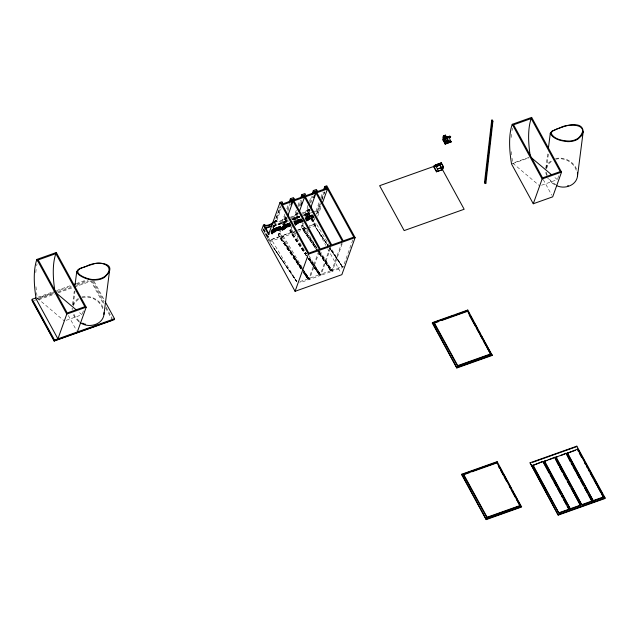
<?xml version="1.0" encoding="UTF-8"?>
<svg xmlns="http://www.w3.org/2000/svg" width="637" height="637" viewBox="0 0 637 637"><rect width="100%" height="100%" fill="white"/><g stroke="black" fill="none" stroke-linecap="round" stroke-linejoin="round"><path stroke-width="0.48" stroke-dasharray="3.19 2.39" d="M72.053 309.335L72.069 308.435M72.761 309.407L72.777 308.547M72.522 304.621L74.266 290.974M73.231 304.749L74.991 291.005M545.829 168.192L547.955 151.622M546.538 168.335L548.68 151.646M296.834 281.873L269.953 242.355L296.866 281.713L271.37 239.48L281.729 235.794L302.655 270.43M302.225 267.516L282.836 235.403L293.203 231.717L306.453 253.741M316.9 247.984L304.669 227.64L297.758 230.092M329.918 246.423L316.151 223.555L309.232 226.016M545.845 168.287L547.971 163.494L552.008 159.975M546.546 168.479L548.576 163.892L552.438 160.532M73.183 306.031L75.015 302.272L78.877 298.912M82.308 313.834L83.59 310.267M268.83 235.825L267.93 237.752L268.551 236.024M286.618 217.591L283.815 224.949L273.225 228.715L272.668 227.704L273.647 224.972M273.974 224.057L280.495 205.855M272.668 227.704L273.775 227.305L273.209 226.286L280.057 207.168M273.225 228.715L281.044 206.866M270.9 231.868L272.039 234.09L281.172 208.594M281.729 235.794L281.068 237.649L270.709 241.327L271.37 239.48M285.87 216.652L283.258 223.937L282.159 224.328L281.594 223.3L285.185 213.291M286.809 208.737L288.442 204.182M301.07 268.989L278.345 234.838L281.021 227.051L277.167 227.345L271.553 230.068L273.114 232.927L272.039 234.09M282.159 224.328L285.416 215.226M287.375 209.764L289.652 203.386M301.102 268.981L280.543 238.588L278.473 234.798L278.815 233.532M289.843 222.942L285.79 224.383L282.462 226.461L279.452 234.448L279.922 233.142L278.918 233.46L285.209 243.836L301.882 268.225M287.82 211.189L290.432 203.904M291.754 222.13L284.691 224.638L284.142 223.627L286.419 217.249M287.199 217.766L282.637 230.315L280.821 226.907M281.952 227.146L283.513 230.005L287.422 219.08M293.203 231.717L292.534 233.572L282.167 237.259L282.836 235.403M296.324 210.122L293.068 219.224L293.625 220.251L294.732 219.861L297.336 212.575M297.957 205.568L299.581 201.021M306.397 255.891L289.819 230.761L291.308 226.812M293.625 220.251L296.882 211.15M298.514 206.595L300.799 200.225M306.461 255.867L292.009 234.512L289.939 230.721L290.408 229.416L291.396 229.065L293.641 233.174L295.369 232.561M292.431 225.832L290.822 230.411L291.396 229.065M299.621 206.205L300.274 204.381M300.6 203.474L302.225 198.919M300.576 218.993L296.165 220.561L295.608 219.542L297.893 213.172M292.638 221.819L295.281 220.872L298.1 213.514M294.756 224.423L298.665 213.499M295.305 225.02L298.896 215.003M293.641 233.174L294.302 231.327M308.117 205.13L304.534 215.147L305.099 216.174L306.198 215.784L308.81 208.498M309.423 201.491L311.382 196.029M330.746 247.721L320.865 275.327L309.12 258.033L320.865 275.327L331.455 271.561L303.363 230.475L301.285 226.684L303.308 221.262M305.099 216.174L308.356 207.073M309.662 203.426L312.265 196.148M316.318 249.401L303.483 230.435L301.412 226.645L301.874 225.331L302.742 224.988L302.392 226.294L304.47 230.084L316.74 248.135L304.367 230.124L301.874 225.331M303.355 223.276L302.392 226.294M310.76 203.036L313.046 196.666M312.05 214.916L307.631 216.484L307.082 215.465L309.359 209.095M304.988 217.424L306.755 216.795L309.359 209.517M327.657 245.038L314.949 226.358L308.181 213.968L308.491 213.1L302.862 215.099M308.491 213.1L313.42 221.58L308.611 212.79L309.853 209.334L308.157 214.167L303.491 215.824M306.548 219.431L309.916 210.114M306.779 220.935L310.689 210.011M304.669 227.64L304.008 229.495L298.825 231.335M306.843 228.484L305.115 229.097L305.776 227.25L308.81 232.457M320.602 203.506L317.672 211.699L316.565 212.097L316.008 211.07L319.264 201.969M320.897 197.414L322.848 191.952M313.173 221.668L314.407 218.228M316.565 212.097L320.148 202.08M321.454 198.441L323.739 192.063M313.42 221.58L314.654 218.125L313.173 215.497M316.605 214.231L320.22 204.135M321.86 199.548L324.488 192.207M321.908 199.867L324.838 191.673M316.462 213.347L318.221 212.718L320.833 205.433M317.696 216.262L321.279 206.253M307.703 228.181L315.482 225.41L316.151 223.555M318.723 251.193L308.507 279.715L299.685 282.852M319.28 251.798L309.391 279.404L302.249 268.894M329.862 248.032L319.981 275.638L309.391 279.404L304.271 270.876M341.997 242.116L331.455 271.561L318.986 253.343M342.22 243.645L332.331 271.243L318.349 250.683M352.802 239.878L342.921 267.484L332.331 271.243L320.562 251.79M557.662 178.734L558.944 175.167M72.761 304.964L74.967 301.182L78.455 298.355M283.513 230.005L286.379 227.727L291.412 225.801L290.233 223.651M304.972 218.825L307.759 216.715L312.074 214.964L313.635 217.822L314.574 217.591M286.491 217.647L286.069 217.989A6.028 2.269 -28.7 0 1 280.67 221.397A6.028 2.269 -28.7 0 1 276.49 221.397L274.738 221.907M297.774 212.917L297.224 213.315A6.028 2.269 -28.7 0 1 290.544 217.098M297.925 213.586L297.551 213.913A6.028 2.269 -28.7 0 1 290.568 217.75M313.635 217.822C310.251 217.647 306.238 224.2 305.195 218.523M308.977 209.024L308.491 209.454A6.028 2.269 -28.7 0 1 301.723 213.077M309.63 209.43L308.818 210.051A6.028 2.269 -28.7 0 1 302.655 213.538M295.385 225.355C297.272 222.377 305.258 223.173 301.086 218.913C298.626 219.964 291.929 221.071 294.995 224.638M309.025 209.836L308.642 209.302M273.114 232.927L279.229 230.061L281.825 229.646L282.637 230.315L281.092 227.393L282.669 230.419L280.63 226.844M274.73 221.119L276.163 220.8A6.028 2.269 -28.7 0 0 280.344 220.8A6.028 2.269 -28.7 0 0 285.742 217.4L286.164 217.886M275.096 221.692L274.81 221.079M37.83 297.256L55.642 290.918M56.574 290.591L71.575 285.257M76.265 283.592L85.637 280.256M53.412 292.574L37.408 298.283L64.345 321M54.352 292.24L71.225 286.244M76.846 284.245L88.097 280.248M37.121 298.777L53.763 292.861M34.247 300.465L53.914 293.474M57.656 292.136L72.642 286.809M76.384 285.48L88.559 281.156M38.578 299.788L54.495 294.127M58.238 292.797L73.223 287.47M74.155 287.136L91.011 281.14L103.807 304.55M274.109 225.132L288.187 220.052M289.118 219.725L299.334 216.094M300.258 215.76L308.611 212.79M272.867 225.769L287.868 220.434M291.611 219.104L299.111 216.437M272.859 226.087L287.82 220.768M292.494 219.104L299.979 216.445M303.722 215.115L308.396 213.451L325.833 245.356M273.209 226.286L281.594 223.3M288.41 220.88L284.683 222.209L285.241 223.229L284.142 223.627M299.876 216.803L296.149 218.125L296.715 219.152L295.608 219.542M313.213 212.065L307.623 214.048L308.181 215.075L307.082 215.465M314.145 211.731L316.008 211.07M273.496 226.294L288.489 220.967M292.24 219.63L299.74 216.962M303.491 215.632L308.181 213.968M272.708 226.772L288.569 221.135M292.295 219.805L299.764 217.153M290.408 229.416L292.893 234.201L306.317 253.94L292.893 234.201L290.926 230.371M271.338 239.639L281.689 235.961M282.796 235.563L293.163 231.884M297.726 230.26L304.637 227.799M309.2 226.183L316.111 223.722M280.423 238.636L301.237 269.021M291.889 234.559L307.679 257.539M303.483 230.435L317.035 250.58M304.47 230.084L317.791 249.863M314.949 226.358L342.921 267.484L329.839 248.247M66.2 320.339L81.99 314.726L78.247 311.573M528.543 157.57L512.753 163.183L539.698 185.9M512.474 163.677L529.108 157.761M541.554 185.24L557.343 179.626L553.601 176.473M299.995 281.602L307.767 278.839L308.507 279.715L303.475 272.31M309.136 257.969L320.339 274.372L330.707 270.685L318.946 251.344M276.108 221.334L275.781 220.736M555.496 158.589C564.589 156.256 575.147 162.204 577.289 171.464M555.767 159.21C564.454 156.981 574.542 162.658 576.589 171.512M81.934 296.969C90.733 294.724 100.869 300.17 103.497 308.937M82.213 297.59C91.179 295.265 101.665 301.452 103.194 310.76M556.197 184.794L552.04 182.19L548.823 178.639M555.018 184.913L552.446 183.305M78.884 321.677L79.681 322.242M552.359 183.233L547.701 178.089M79.251 321.175L75.262 317.019L73.295 312.878M78.797 321.613L75.246 318.102L72.905 313.866M280.965 226.995L282.645 230.029M283.736 262.42L273.934 248.207L296.85 281.705M285.209 243.836L297.041 261.146M297.296 261.616L302.806 269.634M303.363 270.43L308.873 278.449L319.233 274.762L319.981 275.638L308.236 258.367M285.925 265.844L296.866 281.729M318.906 251.504L331.813 270.287L342.188 266.6L330.428 247.267M318.93 251.44L331.813 270.287L318.978 251.416M302.416 269.005L308.873 278.449L302.304 268.798M306.962 256.711L319.233 274.762L309.009 257.945M301.763 267.994L281.427 238.278L301.699 268.089M328.899 246.949L318.938 232.21L328.517 246.503M329.456 247.769L342.188 266.6L330.929 249.847M294.525 259.155L301.15 268.997M303.355 272.278L307.767 278.839L303.164 271.274M319.36 253.781L330.707 270.685M294.27 231.486L297.845 237.37M309.096 255.867L320.339 274.372M276.45 221.334L276.132 220.744M543.242 179.57L551.738 195.121M317.672 211.699L318.221 212.718M312.552 214.836L313.73 216.986M312.321 214.9L313.882 217.758M311.827 215.035L313.388 217.894M311.581 215.115L313.141 217.973M311.326 215.195L312.886 218.053M311.063 215.282L312.632 218.141M310.808 215.37L312.369 218.228M310.545 215.465L312.106 218.324M310.283 215.561L311.843 218.419M308.627 212.862L315.482 225.41M327.713 248.804L340.906 272.947M309.502 215.879L311.063 218.738M308.985 216.11L310.545 218.969M308.738 216.222L310.299 219.08M308.483 216.341L310.044 219.2M308.236 216.469L309.797 219.327M307.997 216.588L309.558 219.447M307.759 216.715L309.319 219.574M307.528 216.835L309.088 219.693M307.305 216.962L308.865 219.821M307.09 217.09L308.65 219.948M306.198 215.784L306.755 216.795M306.875 217.217L308.443 220.076M306.676 217.344L308.236 220.203M306.485 217.464L308.045 220.322M306.301 217.591L307.862 220.45M306.126 217.719L307.687 220.577M305.959 217.838L307.52 220.697M305.808 217.958L307.368 220.816M305.664 218.077L307.225 220.935M305.529 218.196L307.09 221.055M305.402 218.308L306.97 221.166M305.298 218.419L306.859 221.278M301.54 218.81L303.101 221.668M301.317 218.865L302.487 221.007M300.847 218.977L302.408 221.835M300.608 219.04L302.169 221.899M297.32 213.204L297.646 213.801M300.361 219.112L301.922 221.971M300.107 219.192L301.667 222.05M299.852 219.271L301.412 222.13M302.742 224.988L305.115 229.097M299.597 219.359L301.158 222.217M299.334 219.447L300.903 222.305M299.079 219.542L300.64 222.401M298.817 219.646L300.377 222.504M298.554 219.741L300.115 222.6M298.291 219.853L299.852 222.711M298.036 219.956L299.597 222.815M297.774 220.068L299.334 222.926M297.519 220.187L299.079 223.046M297.264 220.298L298.825 223.157M297.009 220.426L298.578 223.284M296.77 220.545L298.331 223.404M296.524 220.665L298.084 223.523M296.293 220.792L297.853 223.651M296.062 220.92L297.622 223.778M295.839 221.039L297.399 223.898M295.616 221.166L297.184 224.025M294.732 219.861L295.281 220.872M295.409 221.294L296.969 224.152M295.21 221.421L296.77 224.28M295.019 221.549L296.579 224.407M294.827 221.668L296.396 224.527M294.652 221.795L296.221 224.654M294.493 221.915L296.054 224.773M294.334 222.034L295.894 224.893M294.19 222.154L295.751 225.012M294.055 222.273L295.624 225.132M293.936 222.385L295.496 225.243M289.612 222.998L291.181 225.856M289.381 223.054L290.942 225.912M289.134 223.125L290.695 225.984M288.887 223.197L290.448 226.055M288.641 223.268L290.201 226.127M288.386 223.348L289.946 226.207M288.123 223.436L289.692 226.294M287.868 223.523L289.429 226.382M287.606 223.619L289.166 226.477M287.343 223.722L288.911 226.581M287.08 223.818L288.649 226.676M286.825 223.929L288.386 226.788M286.562 224.033L288.123 226.891M286.3 224.152L287.868 227.011M286.045 224.264L287.606 227.122M285.79 224.383L287.359 227.242M285.543 224.503L287.104 227.361M285.296 224.622L286.857 227.481M285.058 224.742L286.618 227.6M284.819 224.869L286.379 227.727M284.588 224.996L286.148 227.855M284.365 225.116L285.925 227.974M284.15 225.243L285.71 228.102M283.258 223.937L283.815 224.949M283.943 225.371L285.503 228.229M283.736 225.498L285.296 228.357M283.545 225.625L285.105 228.484M283.361 225.745L284.922 228.603M283.186 225.872L284.747 228.731M283.019 225.992L284.58 228.85M282.868 226.111L284.428 228.97M282.724 226.231L284.285 229.089M282.589 226.35L284.15 229.209M282.462 226.461L284.03 229.32M282.358 226.573L283.919 229.431M282.255 226.684L283.815 229.543M282.167 226.788L283.728 229.646M282.095 226.883L283.656 229.742M282.032 226.979L283.545 229.933M280.519 226.82L282.08 229.678M280.399 226.804L281.96 229.662M280.264 226.788L281.825 229.646M280.113 226.788L281.673 229.646M279.954 226.788L281.522 229.646M279.786 226.796L281.355 229.654M279.611 226.812L281.18 229.67M279.428 226.828L280.989 229.686M279.229 226.852L280.798 229.71M279.03 226.883L280.591 229.742M278.823 226.923L280.384 229.782M278.6 226.971L280.161 229.83M278.377 227.019L279.938 229.877M278.146 227.075L279.707 229.933M277.907 227.13L279.468 229.989M277.668 227.202L279.229 230.061M277.421 227.274L278.982 230.132M277.167 227.345L278.727 230.204M276.912 227.425L278.473 230.283M279.922 233.142L282.167 237.259M276.657 227.513L278.218 230.371M276.394 227.6L277.963 230.459M276.139 227.696L277.7 230.554M275.877 227.799L277.437 230.658M275.614 227.903L277.175 230.761M275.351 228.006L276.912 230.865M275.096 228.118L276.657 230.976M274.834 228.229L276.394 231.088M274.579 228.341L276.139 231.199M274.324 228.46L275.885 231.319M274.069 228.579L275.638 231.438M273.83 228.699L275.391 231.557M273.584 228.818L275.144 231.677M273.353 228.946L274.913 231.804M273.122 229.073L274.682 231.932M272.899 229.193L274.459 232.051M272.676 229.32L274.244 232.179M272.469 229.447L274.029 232.306M272.27 229.575L273.83 232.433M272.071 229.702L273.639 232.561M271.888 229.822L273.456 232.68M271.712 229.949L273.281 232.808M271.394 230.196L272.954 233.054M271.641 231.024L272.811 233.166M271.505 231.143L272.676 233.285M271.386 231.255L272.556 233.397M271.274 231.366L272.445 233.508M271.179 231.47L272.262 233.723M271.012 231.677L272.182 233.819M270.948 231.772L272.126 233.922M263.853 228.779L270.709 241.327M263.487 229.097L268.177 237.665M263.121 228.97L267.93 237.752M263.384 230.084L269.618 241.503M264.984 233.269L269.499 241.527M94.101 281.395L104.54 300.505M92.795 280.646L104.181 301.492M91.839 281.021L104.157 303.562M106.053 307.034L112.216 318.301M105.702 308.021L112.335 320.156M68.358 315.53L76.384 330.221M547.143 175.35L546.363 171.894M546.466 175.486L545.654 171.863M36.97 295.457A76.989 27.845 70.4 0 1 36.596 292.67M36.277 289.931A76.989 27.845 70.4 0 1 35.831 284.628M35.823 272.588A76.989 27.845 70.4 0 1 36.253 268.344M36.683 265.717A76.989 27.845 70.4 0 1 37.073 263.853M512.459 161.288A76.989 27.845 70.4 0 1 511.941 157.562M511.63 154.831A76.989 27.845 70.4 0 1 511.185 149.528M511.177 137.488A76.989 27.845 70.4 0 1 511.607 133.237M512.037 130.609A76.989 27.845 70.4 0 1 512.57 128.156M307.767 278.839L303.3 272.278L307.767 278.839M319.233 274.762L307.01 256.687L319.233 274.762"/><path stroke-width="0.96" d="M104.054 312.568C104.428 324.297 89.076 328.851 80.557 322.792M91.099 264.769L85.86 266.425A10.311 0.78 -17.9 0 0 83.192 267.373C66.766 271.72 87.715 280.806 94.109 280.001A15.973 11.976 6.5 0 0 97.127 279.882A15.917 12.222 8.2 0 0 104.277 277.533C120.942 262.532 95.996 260.286 86.21 266.401A10.12 0.987 -17.4 0 0 83.67 267.309C67.18 272.118 89.928 281.124 96.02 279.428A15.232 11.426 6.5 0 0 105.177 276.132C116.555 266.139 100.192 260.079 91.792 264.705M550.32 133.42L551.69 131.31L556.754 128.993A10.311 0.78 -17.9 0 1 559.413 128.045L561.953 127.201M484.518 182.341L485.147 183.623L492.242 121.452L491.692 120.178L484.518 182.341L485.179 182.11M485.49 183.161L485.92 183.177L492.903 121.213L492.393 119.963L491.509 120.313M450.67 136.764L450.526 137.202M556.897 185.765C564.812 189.412 576.485 185.447 577.52 175.979L583.189 131.763C582.815 121.436 568.682 124.852 562.36 127.074M577.52 175.979L577.456 172.372M74.768 287.072L76.766 271.481M103.958 314.36L109.628 270.144M548.457 147.72L550.328 133.101M583.189 131.763L581.549 135.753L577.839 139.153A15.917 12.222 8.2 0 1 570.696 141.502A15.973 11.976 6.5 0 1 567.678 141.621M440.302 164.919L440.175 165.684M35.951 297.917L32.2 299.255L31.85 300.242L54.153 341.05L114.15 319.726L114.509 318.739L105.487 302.241M54.153 341.05L54.511 340.062L32.2 299.255M36.89 259.41L66.781 314.105L57.919 338.852L36.198 299.103L35.911 297.32A77.993 28.203 70.4 0 1 36.89 259.41L56.303 252.515L86.194 307.201L77.332 331.949M273.584 222.138A6.028 2.269 -28.7 0 1 264.777 224.996L263.399 225.14L261.632 230.076L295.09 291.3L341.854 274.674L355.12 237.617L326.789 185.781L324.806 186.49L323.827 189.221M263.997 224.925L269.164 234.297L268.527 234.52L280.033 202.407L282.016 201.706L282.573 202.725L281.92 204.549M289.094 202.367L290.4 198.72L293.482 197.621L294.047 198.648L293.394 200.472M290.305 201.571L290.958 199.747L290.4 198.72M291.412 201.173L292.065 199.357L290.958 199.747M291.316 204.015L292.614 200.368L292.065 199.357M287.844 215.752L293.06 201.188L282.47 204.955L308.794 253.112L319.384 249.354L293.06 201.188M300.887 197.374L301.866 194.643L304.956 193.544L305.513 194.572L304.406 194.962L304.964 195.981L315.554 192.215L314.997 191.204L313.898 191.594L313.245 193.409M301.779 197.494L302.424 195.67L301.866 194.643M302.878 197.096L303.531 195.28L302.424 195.67M300.823 205.401L301.803 202.67M299.318 211.675L304.534 197.112L293.944 200.878L320.268 249.035L330.858 245.269L304.534 197.112M312.034 194.205L313.332 190.567L316.422 189.468L316.979 190.495L316.334 192.318M314.352 193.019L314.997 191.204M313.603 197.677L314.574 194.946M310.784 207.598L316 193.035L305.41 196.801L331.734 244.958L342.324 241.192L316 193.035M324.711 189.332L325.364 187.517L324.806 186.49M325.818 188.942L326.47 187.119L325.364 187.517M322.258 203.522L327.474 188.958L316.884 192.716L343.208 240.882L353.798 237.115L327.474 188.958M295.09 291.3L308.356 254.243L280.033 202.407M447.222 138.34L442.898 139.965L445.534 139.137M434.49 167.181L433.821 165.954L433.622 166.496L436.52 171.799L442.524 169.665L443.495 166.95L441.266 162.873L435.262 164.999L434.49 167.611M434.442 167.722L435.397 165.055L441.218 162.984L443.36 166.902L442.404 169.569L436.584 171.64L433.773 166.496L434.084 166.114M439.156 164.879L439.562 163.964L440.756 163.534L440.486 164.688L436.297 165.986L436.648 164.999L439.434 164.091M436.385 166.146C437.165 165.652 435.055 165.333 439.108 164.8L439.395 164.012M442.938 139.869L445.128 144.05L450.948 141.955L450.128 140.299M446.433 141.239L445.51 143.827L443.304 139.67A7.795 2.819 70.4 0 1 443.408 135.88L445.343 135.195L448.337 140.666L447.445 143.134M436.52 171.799L437.539 168.972L443.36 166.902M439.562 164.012L439.108 164.8M447.915 141.414L448.201 140.61L445.303 135.307L443.535 135.936A7.676 2.771 70.4 0 0 443.448 139.742L446.147 142.043L447.915 141.414L445.223 139.145A7.676 2.771 70.4 0 1 445.303 135.307M440.486 164.688L440.756 163.534M441.266 162.873L440.135 165.604M449.826 139.368L451.131 141.916L450.24 140.283M432.308 323.086L432.483 322.593L467.773 310.044L492.138 355.438L456.84 367.979L432.308 323.086L452.74 315.825M434.076 323.198L434.259 322.704L467.431 310.912L490.721 354.339L457.541 366.132L434.076 323.198L438.686 321.558M467.431 310.912L467.255 311.405L442.373 320.252M467.598 310.538L467.773 310.044M456.84 367.979L432.483 322.593M457.366 366.625L457.724 365.638L434.259 322.704M533.273 203.752L542.135 178.997L512.244 124.311L531.656 117.407L561.547 172.101L552.685 196.849L533.273 203.752L511.551 164.004L511.264 162.22A77.993 28.203 70.4 0 1 512.244 124.311M461.674 474.7L461.849 474.199L497.139 461.658L521.504 507.044L486.214 519.593L461.674 474.7L483.961 466.77M463.449 474.804L463.625 474.31L496.796 462.518L520.087 505.945L486.915 517.738L463.449 474.804L469.899 472.511M496.796 462.518L496.621 463.011L471.738 471.858M496.964 462.151L497.139 461.658M486.214 519.593L461.849 474.199M486.732 518.231L487.09 517.244L463.625 474.31M530.056 462.796L558.211 515.126L604.975 498.5L605.15 498.007L576.819 446.171L530.056 462.796L558.211 515.126M532.835 465.464L543.162 461.363L569.08 509.608L558.936 513.215L532.835 465.464L543.162 461.363M544.301 461.387L554.628 457.286L580.546 505.531L570.402 509.138L544.301 461.387L547.072 460.408M554.628 457.286L558.721 465.591M555.775 457.31L566.102 453.21L592.02 501.454L581.876 505.061L555.775 457.31L557.622 456.657M566.102 453.21L570.195 461.514M567.241 453.233L577.568 449.133L603.486 497.378L593.342 500.985L567.241 453.233L575.545 450.279M576.819 446.171L576.644 446.664L532.691 462.295M577.568 449.133L578.34 451.362M558.936 513.215L533.01 464.97M570.402 509.138L544.484 460.893M581.876 505.061L555.95 456.817M593.342 500.985L567.424 452.74M450.558 137.289L450.399 137.385A1.401 1.027 5 0 1 450.248 137.544L450.248 137.544M449.921 136.254C451.402 136.207 445.836 136.469 447.97 137.584M450.51 137.353L450.407 137.481A1.545 1.155 6.5 0 1 449.356 137.926A1.6 1.194 6.5 0 1 449.125 137.942M447.429 136.995L448.209 136.613M38.22 259.912L55.865 253.645L84.864 306.7L67.219 312.974L38.22 259.912A76.989 27.845 70.4 0 0 37.862 260.987M492.242 121.452L492.903 121.213M448.337 140.666L446.394 141.35L443.408 135.88M445.128 144.05L451.163 141.812M282.573 202.725L281.466 203.123L282.024 204.135L292.614 200.368M294.047 198.648L292.94 199.047L293.498 200.058L304.088 196.292L303.531 195.28M316.979 190.495L315.88 190.885L316.438 191.904L327.028 188.138L326.47 187.119M531.218 118.538L513.573 124.812L542.573 177.866L560.218 171.6L531.218 118.538A76.989 27.845 70.4 0 0 530.247 155.961M73.454 284.588L75.325 283.927M264.323 225.522L265.103 225.594A6.028 2.269 -28.7 0 0 273.098 223.388M436.783 165.047L439.61 164.043M440.844 163.701L436.648 164.999M434.936 166.026L379.628 185.693L404.161 230.586L464.158 209.255L439.626 164.362M439.227 164.903L436.449 165.986M436.297 165.986L440.398 164.529M435.843 166.48L440.247 165.007L436.122 166.48A1.083 0.406 -28.7 0 0 435.573 166.583M264.984 228.309L271.481 225.992M265.366 228.436L271.927 226.103M443.495 166.95L437.492 169.084L435.262 164.999M66.781 314.105L86.194 307.201M485.259 183.416L485.92 183.177M54.511 340.062L114.509 318.739M112.335 320.156L54.28 340.795L32.957 301.779M308.356 254.243L355.12 237.617M542.135 178.997L561.547 172.101M456.45 314.503L466.666 310.872M457.724 365.638L490.896 353.846M457.024 367.485L492.313 354.944M485.824 466.109L496.04 462.478M548.919 459.747L553.529 458.107M560.385 455.67L564.995 454.03M487.09 517.244L520.262 505.452M486.389 519.099L521.679 506.55M559.111 512.721L569.255 509.114M570.577 508.644L580.729 505.037M582.051 504.568L592.195 500.961M593.517 500.491L603.669 496.884M558.386 514.632L605.15 498.007M434.346 166.018L434.394 166.098M567.456 185.932L568.331 185.678M449.252 136.334L449.794 136.278M567.671 141.621C561.531 140.984 553.362 139.415 550.32 133.428M449.029 137.887L448.384 137.759M84.474 323.891L85.414 324.177M82.635 323.174L83.543 323.556M447.994 137.656L447.755 137.465M450.255 136.366L450.662 136.7M531.154 157.538L551.355 174.578M55.801 292.646L76.002 309.678M439.594 164.426L442.404 169.569M578.062 449.26L584.201 460.487M585.14 462.215L587.975 467.399M588.922 469.127L591.749 474.31M592.697 476.038L596.949 483.809M597.888 485.537L598.836 487.265M599.783 488.993L602.61 494.177M603.558 495.904L604.497 497.632M579.288 453.098L581.661 457.438M584.511 462.645L585.459 464.381M586.406 466.125L587.354 467.861M588.301 469.596L589.257 471.332M590.204 473.068L593.047 478.276M594.003 480.011L596.845 485.219M597.793 486.955L600.643 492.17M601.591 493.906L603.486 497.378M571.142 463.25L572.09 464.986M573.037 466.722L575.888 471.937M576.835 473.673L579.686 478.881M580.633 480.617L583.476 485.824M584.424 487.56L587.274 492.775M588.222 494.511L592.02 501.454M559.668 467.327L562.519 472.543M563.466 474.278L566.317 479.486M567.264 481.222L570.107 486.429M571.063 488.165L573.905 493.38M574.853 495.116L580.546 505.531M468.545 312.265L469.485 313.993M470.432 315.721L473.259 320.905M474.207 322.625L477.033 327.808M479.398 332.124L480.338 333.852M481.285 335.58L482.225 337.307M483.172 339.027L484.112 340.755M485.06 342.483L492.138 355.438M469.127 314.837L475.234 326.001M476.165 327.721L478.984 332.872M479.924 334.584L482.273 338.884M483.212 340.596L486.023 345.748M486.963 347.468L490.721 354.339M542.979 461.857L549.15 473.148M550.097 474.883L552.948 480.091M553.895 481.827L556.746 487.034M557.693 488.77L560.536 493.986M561.484 495.721L562.439 497.457M563.387 499.193L566.229 504.4M567.185 506.136L569.08 509.608M499.798 467.327L502.625 472.511M503.572 474.239L506.399 479.414M507.347 481.142L511.591 488.913M512.538 490.641L513.478 492.369M514.425 494.097L517.252 499.273M518.199 501.001L521.034 506.176M498.5 466.443L499.432 468.163M500.371 469.883L503.19 475.035M504.13 476.755L506.479 481.046M509.289 486.198L510.229 487.91M511.169 489.63L515.389 497.362M516.328 499.074L520.087 505.945M313.332 190.567L313.898 191.594M264.705 224.917L265.032 225.514M263.399 225.14L268.527 234.52M445.279 139.161L445.247 138.985A7.795 2.819 70.4 0 1 445.343 135.195M55.005 291.698L54.901 291.061A76.989 27.845 70.4 0 1 55.865 253.645M450.208 137.656A1.577 1.21 8.2 0 1 449.427 137.926M450.056 140.737A1.64 1.401 19.7 0 1 447.508 142.059M450.064 141.103A1.569 1.338 19.7 0 1 447.477 141.947M56.12 253.048A77.993 28.203 70.4 0 1 56.303 252.515M531.473 117.949A77.993 28.203 70.4 0 1 531.656 117.407M551.069 132.99C553.792 139.583 563.196 140.944 569.574 141.048A15.232 11.426 6.5 0 0 578.738 137.751C591.956 123.785 567.607 122.782 559.772 128.021A10.12 0.987 -17.4 0 0 557.224 128.929L552.566 131.079L551.069 132.99"/></g></svg>
